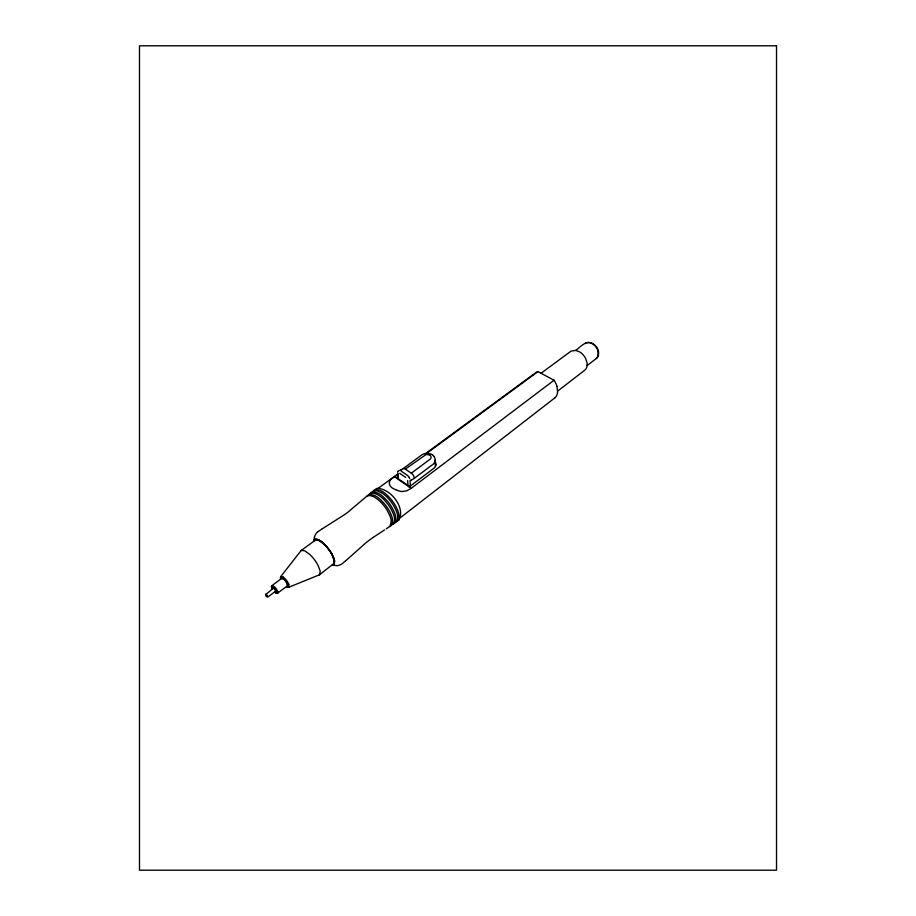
<?xml version="1.0" encoding="UTF-8"?>
<svg xmlns="http://www.w3.org/2000/svg" width="916" height="916" viewBox="0 0 916 916"><rect width="100%" height="100%" fill="white"/><g stroke="black" fill="none" stroke-linecap="round" stroke-linejoin="round"><path stroke-width="1.37" d="M435.398 466.393L435.249 460.05A6.538 6.538 0 0 0 434.195 456.706M557.604 392.334L556.974 386.403M265.48 594.232L265.892 594.736A4.374 4.374 0 0 1 267.14 596.316L267.266 596.488M598.331 354.904L597.53 349.729A13.843 13.843 0 0 0 595.606 346.557L594.61 345.458A11.049 11.049 0 0 0 592.331 343.74C586.068 339.584 580.252 347.301 575.752 350.393L571.115 351.068L541.047 373.27M409.154 486.911L433.531 468.534A6.252 6.252 0 0 0 435.501 466.21L435.936 464.149A4.546 4.546 0 0 0 435.295 461.962M314.577 536.959L314.463 537.371A30.583 30.583 0 0 0 314.28 538.081L313.615 541.161A3.79 3.79 0 0 1 313.741 540.692A2.29 2.29 0 0 1 315.619 539.066M271.525 586.4A1.385 1.385 0 0 1 272.041 585.587L281.636 578.397L284.132 579.645A13.545 13.545 0 0 1 286.8 583.171L287.429 585.828L277.949 592.881A1.958 1.958 0 0 0 277.869 592.022M319.226 574.893A2.656 2.656 0 0 0 319.684 574.607L333.676 563.683L333.893 559.997L332.096 555.062A39.502 39.502 0 0 0 324.024 544.276L319.295 540.715L315.688 539.925L301.353 550.379A2.576 2.576 0 0 0 300.849 550.871L280.834 576.473L283.33 577.103M315.459 540.016C322.214 538.39 327.298 548.111 330.985 552.359M392.392 524.662L392.746 524.421A3.538 3.538 0 0 0 393.33 523.906A3.675 3.675 0 0 0 394.029 523.517L395.941 522.131A3.653 3.653 0 0 0 396.525 521.605C399.742 516.624 396.124 510.292 393.685 505.758A48.537 48.537 0 0 0 391.109 501.842L387.205 497.239A32.953 32.953 0 0 0 381.274 492.568M393.33 523.906C396.582 518.948 392.895 512.605 390.468 508.105A49.04 49.04 0 0 0 387.88 504.201L383.964 499.586A29.976 29.976 0 0 0 377.106 494.4L373.213 493.06L370.304 493.438M386.231 528.818L389.495 526.654A3.424 3.424 0 0 0 390.09 526.139L391.281 521.215M277.811 593.133L277.857 593.087A1.363 1.363 0 0 1 277.067 593.431M345.756 560.741L365.805 542.913A125.206 125.206 0 0 1 373.281 537.36M345.492 560.958L342.996 563.054A27.526 27.526 0 0 1 342.538 563.42L342.321 563.569A10.282 10.282 0 0 1 336.859 565.687M399.101 519.773C405.467 507.269 390.422 488.446 377.174 488.354A4.534 4.534 0 0 0 375.858 489.007L373.957 490.438A3.744 3.744 0 0 0 373.385 490.987A3.641 3.641 0 0 0 372.72 491.4L370.865 492.865A3.63 3.63 0 0 0 370.339 493.392A3.378 3.378 0 0 0 369.629 493.85M396.525 521.605A3.664 3.664 0 0 0 397.212 521.204C401.448 516.59 397.43 509.468 395.025 504.922A46.292 46.292 0 0 0 391.533 499.838C387.353 495.178 380.873 487.61 373.957 490.438M411.364 479.973L410.047 480.476L410.357 485.572L409.67 485.892A2.702 2.702 0 0 1 408.811 485.949L398.242 478.85L397.613 473.194M587.156 365.541L596.362 358.465C602.797 352.168 594.381 340.065 586.125 342.87A5.439 5.439 0 0 0 585.084 343.477M400.532 517.586L554.741 397.933M557.672 391.086L584.751 370.213A6.561 6.561 0 0 0 587.042 365.827L587.087 362.747L585.668 358.568A17.862 17.862 0 0 0 583.641 355.419L581.717 353.416A13.98 13.98 0 0 0 579.553 351.87L575.752 350.427M370.865 492.865C377.701 489.968 384.17 497.571 388.315 502.163A46.624 46.624 0 0 1 391.819 507.246C394.224 511.781 398.345 518.937 394.04 523.505M398.975 519.876L397.212 521.204M318.195 531.601L318.402 531.44A27.022 27.022 0 0 1 318.882 531.085L321.608 529.242M267.815 597.072L275.762 591.06L275.476 590.522A10.328 10.328 0 0 0 274.216 588.782L272.842 587.728L272.396 588.37M556.974 386.403A21.721 21.721 0 0 0 554.512 380.976L554.031 380.255L411.147 488.354L394.716 476.881C387.285 479.835 387.353 486.991 395.93 489.751M273.518 588.095L266.098 594.244A5.336 5.336 0 0 1 267.712 596.362M411.364 479.984A13.122 13.122 0 0 0 414.456 478.175L432.821 464.446A6.263 6.263 0 0 0 434.802 462.122L435.249 460.05M401.105 469.793A9.023 9.023 0 0 0 403.006 468.671L404.483 468.649A3.927 3.927 0 0 1 405.319 469.106L411.295 473.183L430.005 459.294A2.565 2.565 0 0 0 429.512 454.897M411.101 488.388L406.59 490.861L402.078 491.503M396.708 478.255L397.933 477.35M378.342 488.228L397.681 474.041M425.677 453.477L535.723 372.697A6.859 6.859 0 0 1 537.978 371.621L554.031 380.255M394.716 476.881L397.727 474.671M405.319 469.106L425.883 454.668A7.5 7.5 0 0 1 427.635 454.554L429.593 455.012M426.696 453.374L537.978 371.61M403.017 468.683L421.429 455.183A9.183 9.183 0 0 1 423.971 453.901L424.921 453.626M272.041 585.587L274.365 586.721A12.389 12.389 0 0 1 275.327 587.728A15.927 15.927 0 0 1 277.227 590.454L277.88 592.011M373.27 537.36L384.571 529.906M390.983 525.635C394.785 521.605 391.201 513.887 388.556 509.594A47.621 47.621 0 0 0 385.041 504.51C381.01 499.941 375.594 493.69 368.839 494.766A3.561 3.561 0 0 0 367.293 495.9A3.172 3.172 0 0 0 366.595 496.369L348.229 511.93A110.493 110.493 0 0 1 344.462 514.7L321.814 529.105M286.662 586.732A3.985 3.985 0 0 0 287.968 587.305A1.821 1.821 0 0 0 288.952 587.202L288.826 584.133M367.259 495.945L370.064 495.556L373.316 496.564A24.205 24.205 0 0 1 377.93 499.575L380.243 501.579A34.27 34.27 0 0 1 380.758 502.082L382.67 504.144A46.201 46.201 0 0 1 386.827 509.765L389.529 514.884M333.538 563.867C336.195 561.187 332.737 556.218 331.546 553.436M373.385 490.987L376.762 490.713L381.274 492.568M289.009 587.167L319.077 574.95A1.58 1.58 0 0 0 319.718 574.515L320.188 571.069L318.058 565.378A41.575 41.575 0 0 0 309.78 554.478L304.891 550.86L301.444 550.367A1.58 1.58 0 0 0 300.849 550.871M399.594 470.332L400.945 469.839M331.947 565.344L334.168 564.428L334.638 561.325M332.691 565.332L336.859 565.55M286.502 586.538L288.288 586.309L287.029 582.874A21.881 21.881 0 0 0 285.391 580.526C284.807 579.175 280.319 575.488 280.788 578.946M411.295 473.183L412.692 474.454A10.145 10.145 0 0 1 413.677 475.873L414.467 478.198M401.139 471.076L407.116 475.186M399.742 473.332L405.719 477.442M398.426 479.022L398.094 473.95M274.491 592.022L276.529 592.847L275.785 590.431A14.656 14.656 0 0 0 274.479 588.622L272.361 586.927L271.743 587.797A6.446 6.446 0 0 0 272.109 588.679L272.235 589.057M274.811 591.782L275.831 592.171L275.785 591.141M407.414 475.404L408.25 476.194M322.283 542.203L325.043 544.734M325.707 545.421L327.126 547.012M327.252 547.161L328.959 549.348M408.513 476.492L408.994 477.156M329.084 549.508L330.195 551.134M330.756 552.108L331.752 553.665M331.008 552.394L331.569 553.333M409.212 477.499L409.727 478.564M331.798 553.745L333.664 557.661A16.935 16.935 0 0 1 334.58 560.81M272.178 588.942L272.063 588.725A4.58 4.58 0 0 1 271.411 586.572M280.72 579.049L280.617 578.717A3.744 3.744 0 0 1 280.468 577.389M407.643 480.545L407.964 485.64M557.489 392.323A8.084 8.084 0 0 1 554.81 398.013M598.274 354.893A5.416 5.416 0 0 1 596.396 358.511M280.525 577.137A1.935 1.935 0 0 1 280.731 576.622M276.655 593.488A4.66 4.66 0 0 1 274.903 592.331M266.957 596.888A3.847 3.847 0 0 1 265.491 594.965M314.451 536.925A10.866 10.866 0 0 1 318.092 531.475M368.839 494.766A3.733 3.733 0 0 1 369.595 493.896M390.8 525.761A3.584 3.584 0 0 1 390.09 526.139M397.739 472.015A2.599 2.599 0 0 1 397.887 471.648M398.116 471.293A2.29 2.29 0 0 1 398.781 470.698M432.306 454.725A7.442 7.442 0 0 1 434.15 456.615M424.932 453.672A10.133 10.133 0 0 1 432.238 454.634M401.975 491.594A16.866 16.866 0 0 1 395.952 489.694M389.472 514.918A21.766 21.766 0 0 1 391.315 521.055M283.307 577.137A18.251 18.251 0 0 1 288.735 584.168M316.031 538.803A13.19 13.19 0 0 1 322.066 542.409M435.34 463.828A4.729 4.729 0 0 1 435.867 465.076M776.516 45.8L139.484 45.8L139.484 870.2L776.516 870.2L776.516 45.8"/></g></svg>
